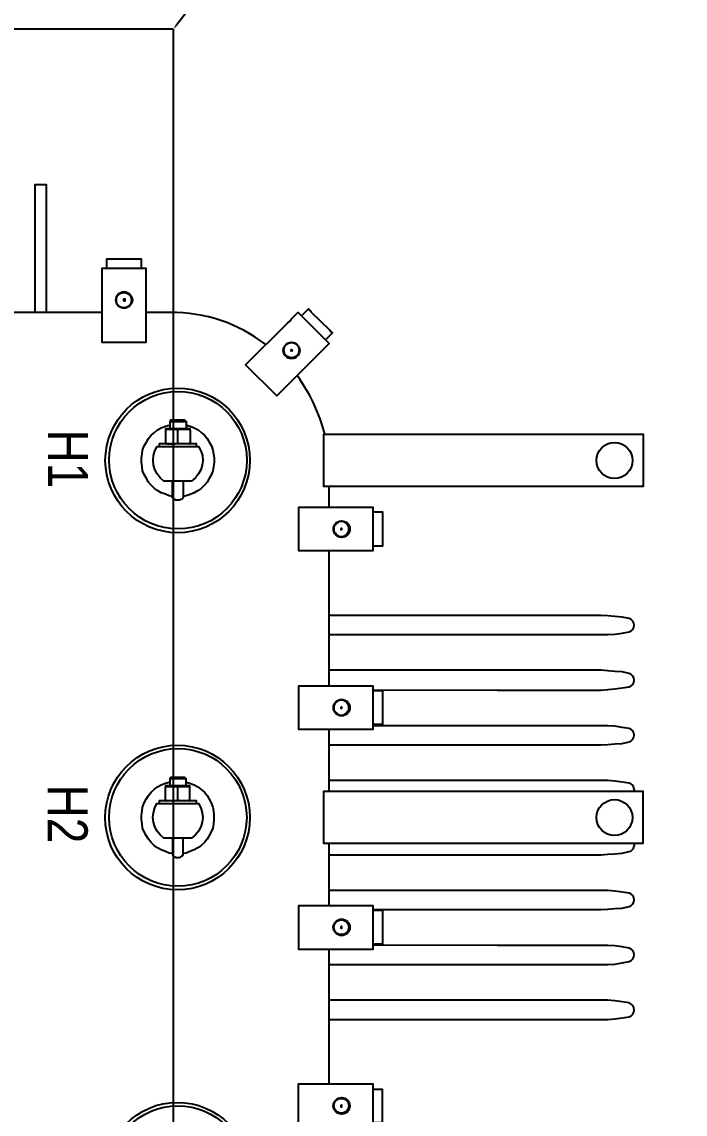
# Model space of a CAD drawing. Header units: metres. Extents: x 18203 to 41586, y 7179 to 24742.
# Drawn here: x 26573 to 27058, y 12418 to 13216 of the extents above; entities that cross this region are included whole.
import ezdxf
from ezdxf import colors
from ezdxf.entities.mleader import LeaderData, LeaderLine
from ezdxf.math import Vec2, Vec3

# ---------------------------------------------------------------- set-up
doc = ezdxf.new("R2010")
doc.units = ezdxf.units.M
doc.header["$LTSCALE"] = 50
doc.header["$MEASUREMENT"] = 0
doc.layers.get('0').update_dxf_attribs({"linetype": 'CONTINUOUS'})
doc.layers.add('PDF4_Geometry', color=7, linetype='CONTINUOUS')
doc.layers.add('PDF4_Text', color=7, linetype='CONTINUOUS')
doc.styles.add('PDF Arial Narrow', font='ARIALN.TTF')
doc.styles.get("Standard").update_dxf_attribs({"font": 'romans', "width": 0.65, "height": 30})

# ---------------------------------------------------------------- blocks, each defined once
blk = doc.blocks.new('POSTE_CIRCULAR_CONCRETO')
at = {"color": 8, "linetype": 'Continuous', "ltscale": 0.3}
for q in [(-0.76, 575), (652.88, -572.1)]:
    blk.add_line((647.77, 577.88), q, dxfattribs=at)

msp = doc.modelspace()

# ---------------------------------------------------------------- linework, layer by layer
at = {"layer": 'PDF4_Geometry', "lineweight": 25}
for points in [[(26582.919, 13003.744), (26582.929, 13056.713), (26582.929, 13057.492), (26582.929, 13058.66), (26582.93, 13059.439), (26582.93, 13060.608), (26582.93, 13061.387), (26582.93, 13062.165), (26582.93, 13063.334), (26582.931, 13064.113), (26582.937, 13096.05), (26582.937, 13096.439), (26582.937, 13096.829), (26582.937, 13097.218), (26591.116, 13097.217), (26591.116, 13096.827), (26591.116, 13096.438), (26591.116, 13096.048), (26591.109, 13064.111), (26591.109, 13063.332), (26591.109, 13062.164), (26591.109, 13061.385), (26591.109, 13060.606), (26591.109, 13059.438), (26591.108, 13058.659), (26591.108, 13057.49), (26591.108, 13056.711), (26591.098, 13003.743)], [(26635.504, 13036.061), (26635.505, 13043.071), (26635.895, 13043.071), (26636.284, 13043.071), (26636.674, 13043.071), (26637.063, 13043.071), (26637.842, 13043.071), (26638.621, 13043.071), (26639.011, 13043.071), (26656.926, 13043.067), (26657.705, 13043.067), (26658.484, 13043.067), (26658.874, 13043.067), (26659.263, 13043.067), (26660.042, 13043.067), (26660.432, 13043.066), (26660.43, 13036.056)], [(26631.993, 13003.735), (26542.024, 13003.752)], [(26777.655, 13001.37), (26782.72, 13006.433), (26782.719, 13006.043), (26783.109, 13006.043), (26783.109, 13005.654), (26783.498, 13005.654), (26783.888, 13005.264), (26784.277, 13004.874), (26784.666, 13004.095), (26785.056, 13003.706), (26797.906, 12991.24), (26798.296, 12990.851), (26798.685, 12990.072), (26799.074, 12989.682), (26799.464, 12989.293), (26799.853, 12989.293), (26800.243, 12988.903), (26795.178, 12983.841)], [(26794.776, 12914.904), (26793.219, 12919.967), (26791.273, 12926.199), (26788.937, 12932.042), (26786.212, 12938.274), (26783.487, 12943.727), (26779.982, 12949.57), (26776.478, 12955.023), (26774.531, 12957.75)], [(26683.378, 12869.357), (26681.041, 12869.747), (26678.315, 12870.916), (26675.199, 12872.085), (26672.473, 12873.643), (26670.137, 12875.201), (26667.8, 12877.539), (26665.853, 12879.876), (26664.296, 12882.603), (26662.739, 12885.329), (26661.571, 12888.056), (26661.182, 12891.172), (26660.793, 12894.287), (26660.793, 12897.403), (26661.184, 12900.519), (26661.574, 12903.245), (26662.743, 12906.361), (26664.301, 12909.087), (26665.859, 12911.813), (26667.807, 12914.149), (26670.144, 12916.096), (26672.482, 12918.043), (26675.208, 12919.601), (26678.324, 12920.768), (26681.051, 12921.547), (26681.44, 12921.936)], [(26693.513, 12918.818), (26693.514, 12923.881), (26692.346, 12925.05), (26691.957, 12925.05), (26691.567, 12925.05), (26690.788, 12925.05), (26689.62, 12925.05), (26688.451, 12925.051), (26686.894, 12925.051), (26685.725, 12925.051), (26684.557, 12925.051), (26683.388, 12925.052), (26682.609, 12925.052), (26682.22, 12925.052), (26681.441, 12923.884), (26681.44, 12918.82)], [(26693.514, 12923.881), (26693.125, 12923.881), (26692.735, 12923.881), (26691.567, 12923.882), (26690.399, 12923.882), (26689.23, 12923.882), (26687.672, 12923.882), (26686.114, 12923.883), (26684.556, 12923.883), (26683.388, 12923.883), (26682.609, 12923.883), (26681.83, 12923.883), (26681.441, 12923.884)], [(26693.514, 12921.934), (26693.514, 12921.544), (26696.24, 12920.765), (26699.356, 12919.596), (26702.082, 12918.037), (26704.418, 12916.09), (26706.755, 12914.142), (26708.702, 12911.805), (26710.259, 12909.078), (26711.816, 12906.351), (26712.984, 12903.235), (26713.373, 12900.509), (26713.762, 12897.393), (26713.761, 12894.277), (26713.371, 12891.162), (26712.981, 12888.046), (26711.812, 12885.32), (26710.254, 12882.594), (26708.695, 12879.868), (26706.748, 12877.531), (26704.41, 12875.195), (26702.073, 12873.637), (26699.347, 12872.08), (26696.231, 12870.912), (26693.504, 12869.744), (26691.167, 12869.355)], [(26696.24, 12918.039), (26696.238, 12908.302), (26694.29, 12907.913), (26692.732, 12907.913), (26688.838, 12907.914), (26687.28, 12908.303), (26687.282, 12918.04), (26689.229, 12918.429), (26691.176, 12918.429), (26695.071, 12918.428), (26696.24, 12918.039), (26696.24, 12918.428), (26696.24, 12918.818), (26695.85, 12918.818), (26695.461, 12918.818), (26695.071, 12918.818), (26694.292, 12918.818), (26693.124, 12918.818), (26691.566, 12918.818), (26690.008, 12918.819), (26688.061, 12918.819), (26686.503, 12918.819), (26684.555, 12918.82), (26682.998, 12918.82), (26681.829, 12918.82), (26680.661, 12918.821), (26679.492, 12918.821), (26679.103, 12918.821), (26678.713, 12918.821), (26678.324, 12918.821), (26678.324, 12918.431), (26678.324, 12918.042), (26678.322, 12908.305), (26679.88, 12907.915), (26683.385, 12907.915), (26685.332, 12907.914), (26687.28, 12908.303)], [(26678.324, 12918.042), (26680.271, 12918.431), (26681.829, 12918.431), (26685.724, 12918.43), (26687.282, 12918.04)], [(26700.911, 12905.964), (26700.911, 12907.911), (26700.132, 12907.912), (26699.353, 12907.912), (26698.185, 12907.912), (26696.627, 12907.912), (26695.069, 12907.913), (26693.122, 12907.913), (26691.174, 12907.913), (26688.838, 12907.914), (26686.89, 12907.914), (26684.553, 12907.915), (26682.606, 12907.915), (26680.659, 12907.915), (26678.711, 12907.916), (26677.153, 12907.916), (26675.596, 12907.916), (26674.817, 12907.916), (26674.038, 12907.917), (26673.648, 12907.917), (26673.648, 12905.969)], [(26678.322, 12908.305), (26678.322, 12907.916), (26678.711, 12907.916)], [(26695.848, 12907.912), (26696.238, 12907.912), (26696.238, 12908.302)], [(26691.169, 12880.65), (26691.167, 12869.745), (26691.167, 12868.966), (26691.167, 12868.576), (26690.777, 12868.187), (26690.777, 12867.798), (26690.388, 12867.408), (26689.609, 12867.019), (26689.219, 12867.019), (26688.83, 12866.629), (26688.44, 12866.63), (26686.103, 12866.63), (26685.714, 12866.63), (26685.325, 12867.02), (26684.546, 12867.02), (26684.156, 12867.409), (26683.767, 12868.188), (26683.377, 12868.578), (26683.378, 12868.967), (26683.378, 12869.746), (26683.38, 12880.652)], [(26797.881, 12861.546), (26797.884, 12876.735)], [(26829.818, 12858.034), (26836.828, 12858.033), (26836.828, 12857.643), (26836.828, 12857.254), (26836.828, 12856.864), (26836.828, 12856.475), (26836.828, 12855.696), (26836.828, 12855.307), (26836.827, 12854.528), (26836.824, 12836.612), (26836.824, 12835.833), (26836.824, 12835.443), (26836.824, 12834.664), (26836.824, 12834.275), (26836.824, 12833.886), (26836.823, 12833.496), (26836.823, 12833.107), (26829.813, 12833.108)], [(26797.857, 12731.072), (26797.875, 12829.609)], [(26829.793, 12727.561), (26836.803, 12727.559), (26836.803, 12727.17), (26836.803, 12726.78), (26836.803, 12726.391), (26836.803, 12726.001), (26836.803, 12725.222), (26836.803, 12724.833), (26836.803, 12724.054), (26836.799, 12706.138), (26836.799, 12705.359), (26836.799, 12704.97), (26836.799, 12704.191), (26836.799, 12703.801), (26836.799, 12703.412), (26836.799, 12703.022), (26836.799, 12702.633), (26829.788, 12702.634)], [(26797.842, 12653.956), (26797.85, 12699.135)], [(26683.328, 12608.409), (26680.991, 12608.799), (26678.265, 12609.968), (26675.15, 12611.137), (26672.423, 12612.696), (26670.087, 12614.254), (26667.751, 12616.591), (26665.804, 12618.929), (26664.246, 12621.655), (26662.689, 12624.382), (26661.521, 12627.108), (26661.132, 12630.224), (26660.743, 12633.34), (26660.744, 12636.456), (26661.134, 12639.572), (26661.524, 12642.298), (26662.693, 12645.413), (26664.251, 12648.139), (26665.81, 12650.865), (26667.758, 12653.202), (26670.095, 12655.149), (26672.432, 12657.096), (26675.159, 12658.653), (26678.275, 12659.821), (26681.001, 12660.599), (26681.391, 12660.989)], [(26693.464, 12657.871), (26693.465, 12662.934), (26692.296, 12664.103), (26691.907, 12664.103), (26691.517, 12664.103), (26690.739, 12664.103), (26689.57, 12664.103), (26688.402, 12664.103), (26686.844, 12664.104), (26685.675, 12664.104), (26684.507, 12664.104), (26683.339, 12664.104), (26682.56, 12664.104), (26682.17, 12664.104), (26681.391, 12662.936), (26681.39, 12657.873)], [(26693.465, 12662.934), (26693.075, 12662.934), (26692.686, 12662.934), (26691.517, 12662.934), (26690.349, 12662.934), (26689.18, 12662.935), (26687.623, 12662.935), (26686.065, 12662.935), (26684.507, 12662.936), (26683.338, 12662.936), (26682.559, 12662.936), (26681.78, 12662.936), (26681.391, 12662.936)], [(26693.464, 12660.986), (26693.464, 12660.597), (26696.19, 12659.818), (26699.306, 12658.649), (26702.032, 12657.09), (26704.368, 12655.142), (26706.705, 12653.194), (26708.652, 12650.857), (26710.209, 12648.131), (26711.767, 12645.404), (26712.934, 12642.288), (26713.323, 12639.562), (26713.712, 12636.446), (26713.712, 12633.33), (26713.322, 12630.214), (26712.931, 12627.099), (26711.763, 12624.372), (26710.204, 12621.646), (26708.646, 12618.92), (26706.698, 12616.584), (26704.361, 12614.248), (26702.023, 12612.69), (26699.297, 12611.133), (26696.181, 12609.965), (26693.454, 12608.797), (26691.117, 12608.408)], [(27021.01, 12653.914), (27021.01, 12654.693), (27020.621, 12656.25), (27020.232, 12657.419), (27019.453, 12658.588), (27018.285, 12659.367), (27017.117, 12659.756), (27012.054, 12660.536), (27006.601, 12661.316), (27001.538, 12661.707), (26996.475, 12661.708), (26996.085, 12661.708), (26995.696, 12661.708), (26994.528, 12661.708), (26993.359, 12661.708), (26991.801, 12661.709), (26989.464, 12661.709), (26987.128, 12661.71), (26984.401, 12661.71), (26981.285, 12661.711), (26978.17, 12661.711), (26974.275, 12661.712), (26970.38, 12661.713), (26966.096, 12661.714), (26961.812, 12661.714), (26957.138, 12661.715), (26952.464, 12661.716), (26947.401, 12661.717), (26942.338, 12661.718), (26937.275, 12661.719), (26931.822, 12661.72), (26926.37, 12661.721), (26920.917, 12661.722), (26797.843, 12661.746)], [(26678.272, 12647.358), (26678.274, 12657.095), (26680.221, 12657.484), (26681.779, 12657.483), (26685.674, 12657.483), (26687.232, 12657.093), (26689.179, 12657.482), (26691.127, 12657.482), (26695.021, 12657.481), (26696.19, 12657.091), (26696.19, 12657.481), (26696.19, 12657.87), (26695.801, 12657.87), (26695.411, 12657.87), (26695.022, 12657.87), (26694.243, 12657.871), (26693.074, 12657.871), (26691.516, 12657.871), (26689.958, 12657.871), (26688.011, 12657.872), (26686.453, 12657.872), (26684.506, 12657.872), (26682.948, 12657.873), (26681.779, 12657.873), (26680.611, 12657.873), (26679.443, 12657.873), (26679.053, 12657.873), (26678.664, 12657.874), (26678.274, 12657.874), (26678.274, 12657.484), (26678.274, 12657.095)], [(26695.798, 12646.965), (26696.188, 12646.965), (26696.188, 12647.354), (26694.241, 12646.965), (26692.683, 12646.966), (26688.788, 12646.966), (26687.23, 12647.356), (26687.232, 12657.093)], [(26696.188, 12647.354), (26696.19, 12657.091)], [(26700.861, 12645.017), (26700.862, 12646.964), (26700.083, 12646.964), (26699.304, 12646.964), (26698.135, 12646.965), (26696.577, 12646.965), (26695.019, 12646.965), (26693.072, 12646.966), (26691.125, 12646.966), (26688.788, 12646.966), (26686.841, 12646.967), (26684.504, 12646.967), (26682.556, 12646.968), (26680.609, 12646.968), (26678.662, 12646.968), (26677.104, 12646.969), (26675.546, 12646.969), (26674.767, 12646.969), (26673.988, 12646.969), (26673.598, 12646.969), (26673.598, 12645.022)], [(26687.23, 12647.356), (26685.283, 12646.967), (26683.335, 12646.967), (26679.83, 12646.968), (26678.272, 12647.358), (26678.272, 12646.968), (26678.662, 12646.968)], [(26683.33, 12619.704), (26683.328, 12608.799), (26683.328, 12608.02), (26683.328, 12607.631), (26683.717, 12607.241), (26684.107, 12606.462), (26684.496, 12606.072), (26685.275, 12606.072), (26685.664, 12605.683), (26686.054, 12605.683), (26688.391, 12605.682), (26688.78, 12605.682), (26689.17, 12606.072), (26689.559, 12606.071), (26690.338, 12606.461), (26690.728, 12606.85), (26690.728, 12607.24), (26691.117, 12607.629), (26691.117, 12608.019), (26691.117, 12608.797), (26691.12, 12619.703)], [(26797.826, 12570.609), (26797.835, 12615.788)], [(26797.833, 12607.609), (26920.907, 12607.585), (26926.359, 12607.584), (26931.812, 12607.583), (26937.265, 12607.582), (26942.328, 12607.581), (26947.391, 12607.58), (26952.454, 12607.579), (26957.128, 12607.578), (26961.801, 12607.577), (26966.086, 12607.577), (26970.37, 12607.576), (26974.265, 12607.575), (26978.159, 12607.574), (26981.275, 12607.574), (26984.391, 12607.573), (26987.117, 12607.573), (26989.454, 12607.572), (26991.791, 12607.572), (26993.349, 12607.571), (26994.517, 12607.571), (26995.686, 12607.571), (26996.075, 12607.571), (26996.465, 12607.571), (27001.528, 12607.959), (27006.591, 12608.348), (27012.044, 12608.736), (27017.107, 12609.904), (27018.276, 12610.293), (27019.444, 12611.072), (27020.223, 12612.24), (27020.613, 12613.408), (27021.003, 12614.577), (27021.003, 12615.745)], [(26829.762, 12567.097), (26836.773, 12567.096), (26836.773, 12566.707), (26836.773, 12566.317), (26836.772, 12565.928), (26836.772, 12565.538), (26836.772, 12564.759), (26836.772, 12563.98), (26836.772, 12563.591), (26836.769, 12545.675), (26836.768, 12544.896), (26836.768, 12544.117), (26836.768, 12543.728), (26836.768, 12542.949), (26836.768, 12542.559), (26836.768, 12542.17), (26829.757, 12542.171)], [(26797.801, 12440.135), (26797.82, 12538.282)], [(26829.737, 12436.234), (26836.748, 12436.233), (26836.748, 12435.843), (26836.748, 12435.454), (26836.748, 12435.064), (26836.747, 12434.286), (26836.747, 12433.507), (26836.747, 12433.117), (26836.744, 12415.201), (26836.744, 12414.422), (26836.743, 12413.643), (26836.743, 12413.254), (26836.743, 12412.475), (26836.743, 12412.086), (26836.743, 12411.696), (26829.733, 12411.697)]]:
    msp.add_lwpolyline(points, dxfattribs=at)
for points in [[(26663.934, 13024.761), (26663.925, 12981.918), (26631.989, 12981.925), (26631.997, 13024.767), (26631.997, 13027.103), (26631.998, 13029.051), (26631.998, 13030.998), (26631.998, 13032.556), (26631.998, 13034.114), (26631.999, 13035.282), (26631.999, 13035.672), (26631.999, 13036.061), (26663.936, 13036.055), (26663.936, 13035.666), (26663.936, 13035.276), (26663.935, 13034.108), (26663.935, 13032.55), (26663.935, 13030.992), (26663.934, 13029.045), (26663.934, 13027.097)], [(26647.573, 13012.3), (26648.742, 13012.3), (26648.742, 13013.469), (26647.573, 13013.469)], [(26790.113, 12973.326), (26759.728, 12942.953), (26736.754, 12965.547), (26767.528, 12995.92), (26769.086, 12997.477), (26770.255, 12999.035), (26771.813, 13000.593), (26772.982, 13001.761), (26773.761, 13002.54), (26774.54, 13003.318), (26774.93, 13003.708), (26775.319, 13003.708), (26797.904, 12981.114), (26797.515, 12980.725), (26796.736, 12979.946), (26795.567, 12978.778), (26794.398, 12977.609), (26793.23, 12976.441), (26791.671, 12974.884)], [(26769.472, 12976.056), (26770.251, 12975.667), (26771.03, 12976.056), (26770.251, 12976.835)], [(26980.555, 12914.869), (26980.944, 12914.869), (26981.334, 12914.869), (26982.113, 12914.868), (26982.502, 12914.868), (26982.892, 12914.868), (26983.671, 12914.868), (26984.06, 12914.868), (26984.839, 12914.868), (27027.292, 12914.86), (27027.284, 12876.691), (26984.832, 12876.699), (26984.053, 12876.7), (26983.663, 12876.7), (26982.884, 12876.7), (26982.495, 12876.7), (26982.105, 12876.7), (26981.326, 12876.7), (26980.937, 12876.7), (26980.547, 12876.7), (26793.99, 12876.736), (26793.997, 12914.904)], [(26818.907, 12829.605), (26775.675, 12829.613), (26775.681, 12861.55), (26818.913, 12861.542), (26821.25, 12861.541), (26823.197, 12861.541), (26825.145, 12861.54), (26826.702, 12861.54), (26828.26, 12861.54), (26829.039, 12861.54), (26829.818, 12861.539), (26829.812, 12829.603), (26829.033, 12829.603), (26828.254, 12829.603), (26826.696, 12829.603), (26825.138, 12829.604), (26823.191, 12829.604), (26821.244, 12829.604)], [(26806.835, 12840.123), (26808.393, 12840.123), (26809.562, 12840.901), (26810.73, 12841.68), (26811.509, 12842.848), (26812.289, 12844.016), (26812.289, 12845.574), (26812.289, 12847.132), (26811.51, 12848.301), (26810.732, 12849.469), (26809.563, 12850.249), (26808.395, 12851.028), (26806.837, 12851.028), (26805.279, 12851.028), (26804.111, 12850.25), (26802.942, 12849.471), (26802.163, 12848.303), (26801.384, 12847.134), (26801.384, 12845.576), (26801.383, 12844.019), (26802.162, 12842.85), (26802.941, 12841.681), (26804.109, 12840.902), (26805.277, 12840.123)], [(26806.447, 12845.965), (26806.447, 12845.186), (26807.226, 12845.186), (26807.226, 12845.965)], [(26818.882, 12699.131), (26775.65, 12699.139), (26775.657, 12731.076), (26818.888, 12731.068), (26821.225, 12731.067), (26823.172, 12731.067), (26825.12, 12731.067), (26826.678, 12731.066), (26828.235, 12731.066), (26829.014, 12731.066), (26829.793, 12731.066), (26829.787, 12699.129), (26829.008, 12699.129), (26828.229, 12699.129), (26826.672, 12699.13), (26825.114, 12699.13), (26823.166, 12699.13), (26821.219, 12699.131)], [(26806.81, 12709.649), (26808.368, 12709.649), (26809.537, 12710.428), (26810.705, 12711.206), (26811.485, 12712.375), (26812.264, 12713.543), (26812.264, 12715.101), (26812.264, 12716.659), (26811.486, 12717.827), (26810.707, 12718.996), (26809.539, 12719.775), (26808.37, 12720.554), (26806.812, 12720.554), (26805.255, 12720.555), (26804.086, 12719.776), (26802.917, 12718.997), (26802.138, 12717.829), (26801.359, 12716.661), (26801.359, 12715.103), (26801.358, 12713.545), (26802.137, 12712.376), (26802.916, 12711.208), (26804.084, 12710.429), (26805.252, 12709.649)], [(26806.422, 12715.491), (26806.422, 12714.712), (26807.201, 12714.712), (26807.201, 12715.491)], [(26980.505, 12653.921), (26980.895, 12653.921), (26981.284, 12653.921), (26982.063, 12653.921), (26982.452, 12653.921), (26982.842, 12653.921), (26983.621, 12653.921), (26984.01, 12653.921), (26984.789, 12653.92), (27027.242, 12653.912), (27027.235, 12615.744), (26984.782, 12615.752), (26984.003, 12615.752), (26983.614, 12615.752), (26982.835, 12615.752), (26982.445, 12615.753), (26982.056, 12615.753), (26981.277, 12615.753), (26980.887, 12615.753), (26980.498, 12615.753), (26793.94, 12615.788), (26793.947, 12653.957)], [(26818.851, 12538.278), (26775.62, 12538.287), (26775.626, 12570.613), (26818.858, 12570.605), (26821.194, 12570.604), (26823.142, 12570.604), (26825.089, 12570.604), (26826.647, 12570.603), (26828.205, 12570.603), (26828.984, 12570.603), (26829.763, 12570.603), (26829.757, 12538.276), (26828.978, 12538.276), (26828.199, 12538.277), (26826.641, 12538.277), (26825.083, 12538.277), (26823.136, 12538.278), (26821.188, 12538.278)], [(26806.391, 12555.028), (26806.391, 12553.86), (26807.17, 12553.86), (26807.17, 12555.028)], [(26818.827, 12407.805), (26775.595, 12407.813), (26775.601, 12440.139), (26818.833, 12440.131), (26821.17, 12440.131), (26823.117, 12440.13), (26825.064, 12440.13), (26826.622, 12440.13), (26828.18, 12440.129), (26828.959, 12440.129), (26829.738, 12440.129), (26829.732, 12407.803), (26828.953, 12407.803), (26828.174, 12407.803), (26826.616, 12407.803), (26825.058, 12407.804), (26823.111, 12407.804), (26821.163, 12407.804)], [(26806.367, 12424.554), (26806.366, 12423.386), (26807.145, 12423.386), (26807.146, 12424.554)]]:
    msp.add_lwpolyline(points, close=True, dxfattribs=at)
for points in [[(26751.557, 12980.344, 0.1694845), (26681.845, 13003.726), (26663.93, 13003.729)], [(26797.864, 12768.461), (26920.937, 12768.438), (26926.39, 12768.437), (26931.843, 12768.436), (26937.295, 12768.435), (26942.358, 12768.434), (26947.422, 12768.433), (26952.485, 12768.432), (26957.158, 12768.431), (26961.832, 12768.43), (26966.116, 12768.429), (26970.401, 12768.428), (26974.295, 12768.428), (26978.19, 12768.427), (26981.306, 12768.426), (26984.422, 12768.426), (26987.148, 12768.425), (26989.485, 12768.425), (26991.822, 12768.424), (26993.379, 12768.424), (26994.548, 12768.424), (26995.716, 12768.424), (26996.106, 12768.424), (26996.495, 12768.424), (27001.558, 12768.423), (27006.622, 12768.811), (27012.074, 12769.589), (27017.138, 12770.367, 0.7584551), (27017.14, 12780.104), (27012.077, 12781.273), (27006.624, 12781.664), (27001.561, 12782.054), (26996.498, 12782.445), (26996.108, 12782.445), (26995.719, 12782.445), (26994.551, 12782.445), (26993.382, 12782.445), (26991.824, 12782.445), (26989.487, 12782.446), (26987.151, 12782.446), (26984.424, 12782.447), (26981.308, 12782.447), (26978.193, 12782.448), (26974.298, 12782.449), (26970.403, 12782.45), (26966.119, 12782.45), (26961.835, 12782.451), (26957.161, 12782.452), (26952.487, 12782.453), (26947.424, 12782.454), (26942.361, 12782.455), (26937.298, 12782.456), (26931.845, 12782.457), (26926.393, 12782.458), (26920.94, 12782.459), (26797.866, 12782.482)], [(26829.793, 12727.95), (26920.93, 12727.933), (26926.382, 12727.932), (26931.835, 12727.931), (26937.288, 12727.93), (26942.351, 12727.929), (26947.414, 12727.928), (26952.477, 12727.927), (26957.151, 12727.926), (26961.824, 12727.925), (26966.109, 12727.924), (26970.393, 12727.923), (26974.288, 12727.922), (26978.182, 12727.922), (26981.298, 12727.921), (26984.414, 12727.921), (26987.14, 12727.92), (26989.477, 12727.92), (26991.814, 12727.919), (26993.372, 12727.919), (26994.54, 12727.919), (26995.709, 12727.918), (26996.098, 12727.918), (26996.488, 12727.918), (27001.551, 12728.307), (27006.614, 12728.695), (27012.067, 12729.473), (27017.13, 12730.251, 0.7584551), (27017.132, 12739.988), (27012.069, 12741.157), (27006.616, 12741.548), (27001.553, 12741.938), (26996.49, 12742.329), (26996.101, 12742.329), (26995.711, 12742.329), (26994.543, 12742.329), (26993.374, 12742.329), (26991.817, 12742.33), (26989.48, 12742.33), (26987.143, 12742.331), (26984.417, 12742.331), (26981.301, 12742.332), (26978.185, 12742.332), (26974.29, 12742.333), (26970.396, 12742.334), (26966.111, 12742.335), (26961.827, 12742.335), (26957.153, 12742.336), (26952.48, 12742.337), (26947.417, 12742.338), (26942.353, 12742.339), (26937.29, 12742.34), (26931.838, 12742.341), (26926.385, 12742.342), (26920.932, 12742.343), (26797.859, 12742.367)], [(26797.848, 12687.84), (26920.922, 12687.817), (26926.375, 12687.816), (26931.827, 12687.815), (26937.28, 12687.814), (26942.343, 12687.813), (26947.406, 12687.812), (26952.469, 12687.811), (26957.143, 12687.81), (26961.817, 12687.809), (26966.101, 12687.808), (26970.385, 12687.807), (26974.28, 12687.807), (26978.175, 12687.806), (26981.29, 12687.805), (26984.406, 12687.805), (26987.133, 12687.804), (26989.469, 12687.804), (26991.806, 12687.803), (26993.364, 12687.803), (26994.533, 12687.803), (26995.701, 12687.803), (26996.09, 12687.803), (26996.48, 12687.802), (27001.543, 12688.191), (27006.606, 12688.579), (27012.059, 12688.968), (27017.122, 12690.135, 0.7584555), (27017.124, 12699.872), (27012.061, 12700.652), (27006.609, 12701.432), (27001.546, 12701.823), (26996.483, 12701.824), (26996.093, 12701.824), (26995.704, 12701.824), (26994.535, 12701.824), (26993.367, 12701.824), (26991.809, 12701.824), (26989.472, 12701.825), (26987.135, 12701.825), (26984.409, 12701.826), (26981.293, 12701.826), (26978.177, 12701.827), (26974.283, 12701.828), (26970.388, 12701.828), (26966.104, 12701.829), (26961.819, 12701.83), (26957.146, 12701.831), (26952.472, 12701.832), (26947.409, 12701.833), (26942.346, 12701.834), (26937.283, 12701.835), (26931.83, 12701.836), (26926.377, 12701.837), (26920.925, 12701.838), (26829.788, 12701.855)], [(26829.762, 12567.487), (26920.899, 12567.469), (26926.352, 12567.468), (26931.804, 12567.467), (26937.257, 12567.466), (26942.32, 12567.465), (26947.383, 12567.464), (26952.446, 12567.463), (26957.12, 12567.463), (26961.794, 12567.462), (26966.078, 12567.461), (26970.362, 12567.46), (26974.257, 12567.459), (26978.152, 12567.459), (26981.267, 12567.458), (26984.383, 12567.457), (26987.11, 12567.457), (26989.446, 12567.456), (26991.783, 12567.456), (26993.341, 12567.456), (26994.51, 12567.455), (26995.678, 12567.455), (26996.067, 12567.455), (26996.457, 12567.455), (27001.52, 12567.844), (27006.583, 12568.232), (27012.036, 12568.621), (27017.1, 12569.788, 0.7584555), (27017.101, 12579.525), (27012.038, 12580.305), (27006.586, 12581.085), (27001.523, 12581.475), (26996.46, 12581.476), (26996.07, 12581.476), (26995.681, 12581.476), (26994.512, 12581.477), (26993.344, 12581.477), (26991.786, 12581.477), (26989.449, 12581.477), (26987.112, 12581.478), (26984.386, 12581.478), (26981.27, 12581.479), (26978.154, 12581.48), (26974.26, 12581.48), (26970.365, 12581.481), (26966.081, 12581.482), (26961.796, 12581.483), (26957.123, 12581.484), (26952.449, 12581.485), (26947.386, 12581.485), (26942.323, 12581.486), (26937.26, 12581.487), (26931.807, 12581.488), (26926.354, 12581.49), (26920.902, 12581.491), (26797.828, 12581.514)], [(26797.818, 12527.377), (26920.891, 12527.354), (26926.344, 12527.353), (26931.797, 12527.352), (26937.249, 12527.351), (26942.312, 12527.35), (26947.376, 12527.349), (26952.439, 12527.348), (26957.112, 12527.347), (26961.786, 12527.346), (26966.07, 12527.345), (26970.355, 12527.344), (26974.249, 12527.344), (26978.144, 12527.343), (26981.26, 12527.342), (26984.376, 12527.342), (26987.102, 12527.341), (26989.439, 12527.341), (26991.776, 12527.34), (26993.334, 12527.34), (26994.502, 12527.34), (26995.67, 12527.339), (26996.06, 12527.339), (26996.449, 12527.339), (27001.513, 12527.338), (27006.576, 12527.727), (27012.029, 12528.505), (27017.092, 12529.672, 0.7584551), (27017.094, 12539.409), (27012.031, 12540.189), (27006.578, 12540.969), (27001.515, 12541.359), (26996.452, 12541.36), (26996.063, 12541.36), (26995.673, 12541.361), (26994.505, 12541.361), (26993.336, 12541.361), (26991.778, 12541.361), (26989.441, 12541.362), (26987.105, 12541.362), (26984.378, 12541.363), (26981.263, 12541.363), (26978.147, 12541.364), (26974.252, 12541.365), (26970.357, 12541.365), (26966.073, 12541.366), (26961.789, 12541.367), (26957.115, 12541.368), (26952.441, 12541.369), (26947.378, 12541.37), (26942.315, 12541.371), (26937.252, 12541.372), (26931.799, 12541.373), (26926.347, 12541.374), (26920.894, 12541.375), (26829.757, 12541.392)], [(26797.81, 12487.261), (26920.884, 12487.238), (26926.336, 12487.237), (26931.789, 12487.236), (26937.242, 12487.235), (26942.305, 12487.234), (26947.368, 12487.233), (26952.431, 12487.232), (26957.105, 12487.231), (26961.779, 12487.23), (26966.063, 12487.229), (26970.347, 12487.228), (26974.242, 12487.228), (26978.136, 12487.227), (26981.252, 12487.226), (26984.368, 12487.226), (26987.094, 12487.225), (26989.431, 12487.225), (26991.768, 12487.224), (26993.326, 12487.224), (26994.494, 12487.224), (26995.663, 12487.224), (26996.052, 12487.224), (26996.442, 12487.224), (27001.505, 12487.223), (27006.568, 12487.611), (27012.021, 12488.389), (27017.084, 12489.167, 0.7178402), (27017.086, 12499.293), (27012.023, 12500.073), (27006.571, 12500.853), (27001.508, 12501.244), (26996.444, 12501.245), (26996.055, 12501.245), (26995.665, 12501.245), (26994.497, 12501.245), (26993.329, 12501.245), (26991.771, 12501.245), (26989.434, 12501.246), (26987.097, 12501.246), (26984.371, 12501.247), (26981.255, 12501.247), (26978.139, 12501.248), (26974.244, 12501.249), (26970.35, 12501.25), (26966.065, 12501.25), (26961.781, 12501.251), (26957.108, 12501.252), (26952.434, 12501.253), (26947.371, 12501.254), (26942.308, 12501.255), (26937.244, 12501.256), (26931.792, 12501.257), (26926.339, 12501.258), (26920.886, 12501.259), (26797.813, 12501.282)]]:
    msp.add_lwpolyline(points, format="xyb", dxfattribs=at)
for points in [[(26697.401, 12880.649), (26696.622, 12880.649), (26695.843, 12880.649), (26693.896, 12880.65), (26691.948, 12880.65), (26690.001, 12880.65), (26687.275, 12880.651), (26684.548, 12880.651), (26681.822, 12880.652), (26679.485, 12880.652), (26677.927, 12880.653), (26677.538, 12880.653), (26677.148, 12880.653, -0.3995409), (26672.09, 12905.97), (26672.479, 12905.969), (26672.869, 12905.969), (26674.037, 12905.969), (26675.985, 12905.969), (26679.1, 12905.968), (26682.995, 12905.967), (26687.279, 12905.967), (26691.564, 12905.966), (26695.848, 12905.965), (26698.185, 12905.965), (26700.521, 12905.964), (26702.079, 12905.964), (26702.469, 12905.964, -0.4132363)], [(26697.351, 12619.702), (26696.572, 12619.702), (26695.793, 12619.702), (26693.846, 12619.702), (26691.898, 12619.703), (26689.951, 12619.703), (26687.225, 12619.703), (26684.498, 12619.704), (26681.772, 12619.705), (26679.435, 12619.705), (26677.877, 12619.705), (26677.488, 12619.705), (26677.099, 12619.705, -0.3995407), (26672.04, 12645.022), (26672.43, 12645.022), (26672.819, 12645.022), (26673.988, 12645.022), (26675.935, 12645.021), (26679.051, 12645.021), (26682.945, 12645.02), (26687.23, 12645.019), (26691.514, 12645.018), (26695.798, 12645.018), (26698.135, 12645.017), (26700.472, 12645.017), (26702.03, 12645.016), (26702.419, 12645.016, -0.4132361)]]:
    msp.add_lwpolyline(points, format="xyb", close=True, dxfattribs=at)
for centre, radius in [((26648.028, 13012.885), 6.037), ((26647.899, 13012.776), 5.517), ((26770.355, 12976.041), 5.996), ((26770.418, 12976.251), 5.534), ((26687.134, 12895.693), 52.825), ((26687.414, 12895.844), 50.246), ((27006.421, 12895.674), 13.139), ((26807.031, 12845.51), 6.037), ((26807.006, 12715.037), 6.037), ((26687.084, 12634.746), 52.825), ((26687.364, 12634.897), 50.246), ((27006.372, 12634.727), 13.139), ((26806.976, 12554.574), 6.037), ((26806.812, 12554.608), 5.422), ((26687.035, 12373.799), 52.825), ((26806.951, 12424.1), 6.037), ((26806.787, 12424.134), 5.422), ((26687.315, 12373.949), 50.246)]:
    msp.add_circle(centre, radius, dxfattribs=at)

# ---------------------------------------------------------------- block references
at = {"rotation": 359.7454235758895}
msp.add_blockref('POSTE_CIRCULAR_CONCRETO', (26033.629, 12635.681), dxfattribs=at)

# ---------------------------------------------------------------- texts
at = {"layer": 'PDF4_Text', "char_height": 29.3087, "attachment_point": 4, "rotation": 269.989087, "style": 'PDF Arial Narrow'}
for s, insert in [('H1', (26607.015, 12918.274)), ('H2', (26606.72, 12658.852))]:
    msp.add_mtext(s, dxfattribs=dict(at, insert=insert))

# ---------------------------------------------------------------- leaders
at = {"color": 2}
ml = msp.add_multileader_mtext('Standard', dxfattribs=at)
ml.set_content('TRANSFORMADOR AÉREO - 75kVA', color=2)
ml.set_leader_properties()
ml.build(insert=Vec2(0, 0))
ctx = ml.context
ctx.base_point, ctx.char_height, ctx.plane_origin = Vec3(27035.711, 13659.455), 150, Vec3(26282.38, 13141.701)
ctx.text_align_type = 2
notes = []
notes.append((ctx, [(1, (1, 1, 0), (27027.711, 13659.455), (1, 0), 8, [(0, [(26683.962, 13210.681)], 0, [])])]))
ctx.mtext.insert, ctx.mtext.alignment, ctx.mtext.flow_direction = Vec3(29558.782, 13734.455), 3, 5
for ctx, leaders in notes:
    for number, flags, end, landing, length, lines in leaders:
        leader = LeaderData()
        leader.index, (leader.has_last_leader_line, leader.has_dogleg_vector, leader.attachment_direction) = number, flags
        leader.last_leader_point, leader.dogleg_vector, leader.dogleg_length = Vec3(end), Vec3(landing), length
        for number, points, colour, breaks in lines:
            line = LeaderLine()
            line.index, line.vertices, line.color, line.breaks = number, Vec3.list(points), colors.encode_raw_color(colour), breaks
            leader.lines.append(line)
        ctx.leaders.append(leader)

doc.saveas('drawing.dxf')
